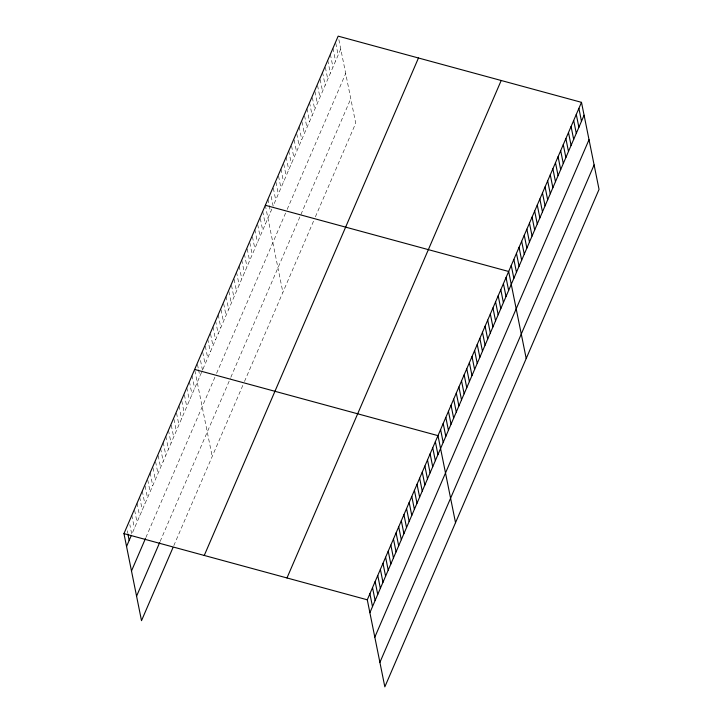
<?xml version="1.0" encoding="UTF-8"?>
<svg xmlns="http://www.w3.org/2000/svg" width="723" height="723" viewBox="0 0 723 723"><rect width="100%" height="100%" fill="white"/><g stroke="black" fill="none" stroke-linecap="round" stroke-linejoin="round"><path stroke-width="0.54" stroke-dasharray="3.62 2.71" d="M201.609 372.191L131.794 534.324L129.842 524.672M202.919 369.146L271.83 209.101M340.759 49.028L273.131 206.082L271.188 196.421M145.892 537.523L215.264 376.403M216.575 373.357L285.865 212.435M287.167 209.417L345.693 73.502M160.135 541.455L230.393 378.31M230.827 377.298L350.782 98.717M173.8 545.666L243.615 383.533M244.491 381.509L314.098 219.846M315.4 216.828L355.716 123.199L338.382 37.225M335.779 43.263L338.156 55.065M332.96 48.233L335.553 61.103M330.357 54.27L332.951 67.149M327.754 60.316L330.357 73.186M325.377 67.429L327.754 79.223M322.557 72.39L325.151 85.269M320.172 79.503L322.548 91.306M317.569 85.549L319.946 97.352M314.966 91.586L317.352 103.389M312.372 97.632L314.749 109.426M309.552 102.594L312.146 115.472M306.95 108.64L309.543 121.509M304.564 115.752L306.941 127.555M301.961 121.789L304.347 133.592M299.15 126.76L301.744 139.629M296.764 133.872L299.141 145.675M294.162 139.91L296.538 151.713M291.559 145.956L293.936 157.759M288.739 150.917L291.342 163.796M286.145 156.963L288.739 169.833M283.759 164.076L286.136 175.879M280.94 169.046L283.533 181.916M278.554 176.159L280.931 187.962M275.951 182.196L278.337 193.999M273.348 188.242L275.734 200.036M267.935 199.25L269.019 204.609M269.236 205.684L270.529 212.119M265.332 205.287L282.883 292.327M262.711 211.369L265.314 224.238M260.316 218.518L262.693 230.321M257.695 224.6L260.072 236.403M254.858 229.607L257.46 242.485M252.463 236.755L254.839 248.558M249.842 242.838L252.219 254.641M247.221 248.92L249.607 260.723M244.392 253.927L246.986 266.805M241.771 260.009L244.365 272.878M239.15 266.091L241.753 278.961M236.538 272.164L239.132 285.043M234.135 279.322L236.511 291.125M231.514 285.404L233.891 297.198M228.902 291.477L231.279 303.28M226.064 296.484L228.658 309.363M223.66 303.642L226.037 315.445M221.039 309.724L223.425 321.518M218.21 314.731L220.804 327.6M215.59 320.804L218.183 333.683M212.969 326.886L215.571 339.765M210.574 334.044L212.951 345.838M207.736 339.051L210.33 351.92M205.332 346.2L207.718 358.002M202.72 352.282L205.097 364.085M200.533 360.506L202.476 370.167M197.478 364.437L198.346 368.73M198.563 369.805L199.864 376.24M194.867 370.519L212.201 456.493M192.029 375.526L194.623 388.405M189.408 381.608L192.011 394.487M186.796 387.691L189.39 400.56M184.392 394.839L186.769 406.642M181.771 400.922L184.157 412.725M178.943 405.928L181.536 418.807M176.539 413.086L178.915 424.88M173.918 419.159L176.295 430.962M171.297 425.241L173.683 437.044M168.468 430.248L171.062 443.127M165.847 436.331L168.441 449.2M163.235 442.413L165.829 455.282M160.614 448.486L163.208 461.364M158.21 455.644L160.587 467.447M155.59 461.726L157.976 473.52M152.978 467.799L155.355 479.602M150.14 472.806L152.734 485.684M147.736 479.964L150.122 491.767M145.124 486.046L147.501 497.84M142.286 491.053L144.88 503.922M139.666 497.126L142.268 510.004M137.054 503.208L139.647 516.086M134.65 510.366L137.027 522.169M131.812 515.372L134.415 528.242M127.23 530.745L127.664 532.896"/><path stroke-width="1.08" d="M172.933 547.691L141.509 620.659L123.958 533.61L338.165 36.15L581.491 102.341L599.042 189.39L384.835 686.85L367.284 599.801L581.491 102.341M126.552 546.489L131.36 535.336M131.496 570.962L145.459 538.536M136.575 596.177L159.702 542.476M204.257 555.454L418.463 57.994M286.986 577.957L501.193 80.497M369.887 612.679L584.085 115.219M374.821 637.153L589.019 139.693M379.9 662.376L594.107 164.916M265.332 205.287L508.658 271.477L526.208 358.527M194.65 369.453L437.975 435.644L455.526 522.684M123.958 533.61L367.284 599.801M578.888 108.387L581.482 121.256M576.285 114.424L578.879 127.302M573.682 120.47L576.285 133.339M571.08 126.507L573.682 139.385M568.486 132.544L571.08 145.422M565.883 138.59L568.477 151.459M563.28 144.627L565.874 157.506M560.677 150.673L563.28 163.543M558.075 156.71L560.677 169.58M555.481 162.747L558.075 175.626M552.878 168.793L555.472 181.663M550.275 174.83L552.869 187.709M547.673 180.877L550.266 193.746M545.07 186.914L547.673 199.783M542.476 192.951L545.07 205.829M539.873 198.997L542.467 211.866M537.27 205.034L539.864 217.912M534.668 211.071L537.261 223.949M532.065 217.117L534.668 229.986M529.471 223.154L532.065 236.032M526.868 229.2L529.462 242.069M524.265 235.237L526.859 248.116M521.663 241.274L524.256 254.153M519.06 247.32L521.663 260.19M516.466 253.357L519.06 266.236M513.863 259.403L516.457 272.273M511.26 265.44L513.854 278.319M506.046 277.56L508.64 290.438M503.425 283.642L506.019 296.511M500.804 289.724L503.398 302.594M498.192 295.797L500.786 308.676M495.571 301.88L498.165 314.758M492.95 307.962L495.544 320.831M490.33 314.044L492.932 326.913M487.718 320.117L490.311 332.996M485.097 326.2L487.691 339.078M482.476 332.282L485.079 345.16M479.864 338.364L482.458 351.233M477.243 344.446L479.837 357.316M474.622 350.519L477.225 363.398M472.011 356.602L474.604 369.48M469.39 362.684L471.983 375.553M466.769 368.766L469.372 381.636M464.157 374.839L466.751 387.718M461.536 380.922L464.13 393.8M458.915 387.004L461.509 399.873M456.303 393.086L458.897 405.955M453.683 399.159L456.276 412.038M451.062 405.242L453.655 418.12M448.45 411.324L451.044 424.193M445.829 417.406L448.423 430.275M443.208 423.479L445.802 436.358M440.587 429.561L443.19 442.44M435.354 441.726L437.948 454.595M432.734 447.799L435.336 460.678M430.122 453.881L432.716 466.76M427.501 459.964L430.095 472.842M424.88 466.046L427.483 478.915M422.268 472.128L424.862 484.997M419.647 478.201L422.241 491.08M417.026 484.283L419.629 497.162M414.415 490.366L417.008 503.235M411.794 496.448L414.387 509.317M409.173 502.521L411.776 515.4M406.561 508.603L409.155 521.482M403.94 514.686L406.534 527.555M401.319 520.768L403.913 533.637M398.707 526.841L401.301 539.72M396.087 532.923L398.68 545.802M393.466 539.006L396.059 551.875M390.854 545.088L393.448 557.957M388.233 551.161L390.827 564.039M385.612 557.243L388.206 570.122M382.991 563.325L385.594 576.195M380.379 569.408L382.973 582.277M377.758 575.481L380.352 588.359M375.138 581.563L377.74 594.442M372.526 587.645L375.12 600.515M369.905 593.728L372.499 606.597M127.881 533.972L129.173 540.406"/></g></svg>
